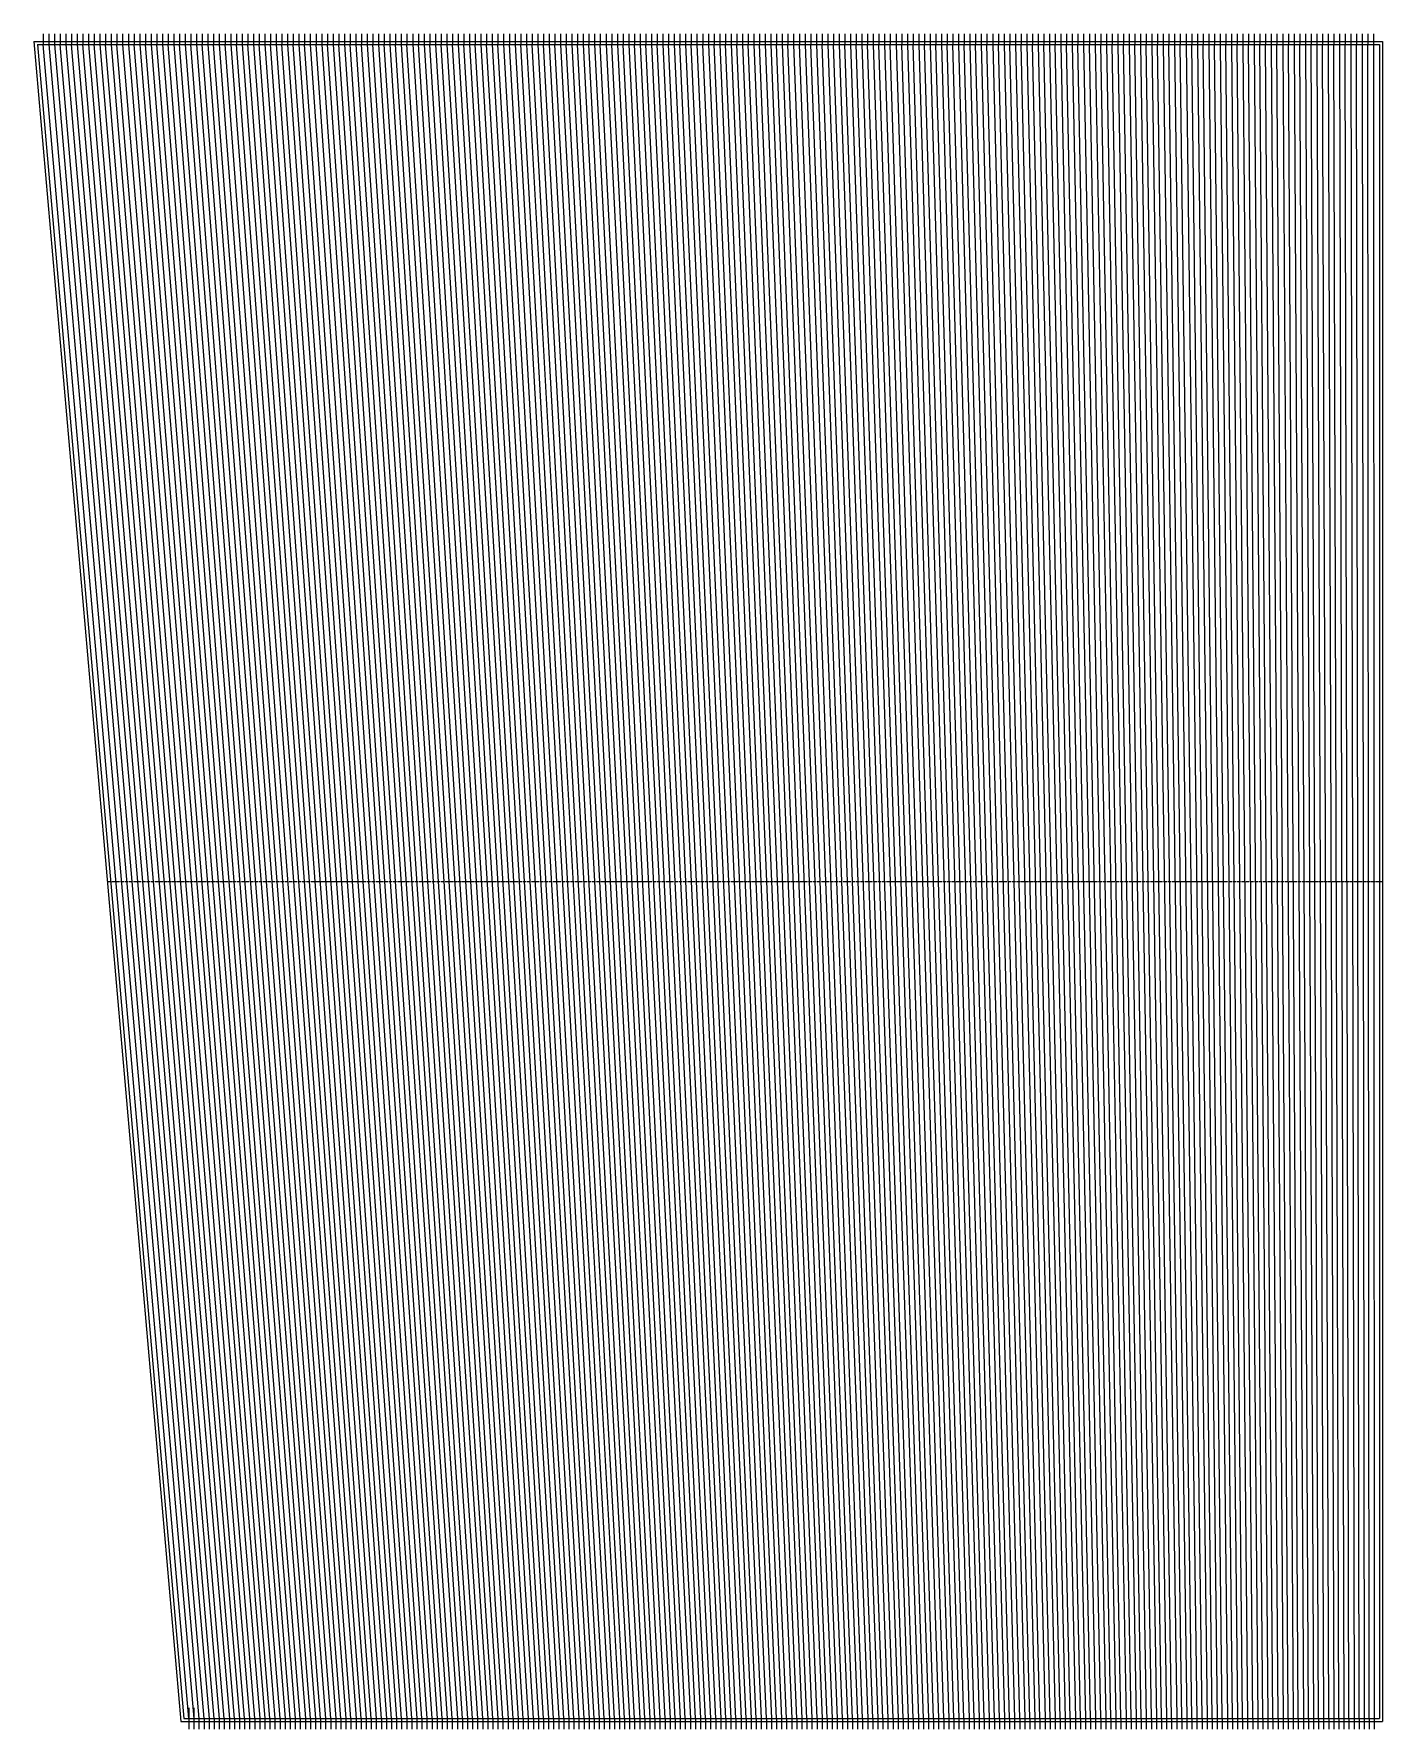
# Model space of a CAD drawing. Header units: millimetres. Extents: x -615 to 27787, y -21564 to 7677.
# Drawn here: x 8472 to 10841, y -21564 to -18588 of the extents above; entities that cross this region are included whole.
import ezdxf

# ---------------------------------------------------------------- set-up
doc = ezdxf.new("R2010")
doc.units = ezdxf.units.MM
doc.header["$LTSCALE"] = 0.25
doc.linetypes.add('ACAD_ISO04W100', pattern=[30, 24, -3, 0, -3])
for name, color, linetype in [('中心线', 5, 'ACAD_ISO04W100'), ('次轮廓线', 7, 'Continuous'), ('钢筋', 1, 'Continuous')]:
    doc.layers.add(name, color=color, linetype=linetype)

msp = doc.modelspace()

# ---------------------------------------------------------------- linework, layer by layer
for p, q in [((8488.25, -18588), (8488.25, -18606.63)), ((8498.23, -18588), (8498.23, -18606.63)), ((8508.22, -18588), (8508.22, -18606.63)), ((8518.2, -18588), (8518.2, -18606.63)), ((8528.18, -18588), (8528.18, -18606.63)), ((8538.17, -18588), (8538.17, -18606.63)), ((8548.15, -18588), (8548.15, -18606.63)), ((8558.14, -18588), (8558.14, -18606.63)), ((8568.12, -18588), (8568.12, -18606.63)), ((8578.11, -18588), (8578.11, -18606.63)), ((8588.09, -18588), (8588.09, -18606.63)), ((8598.08, -18588), (8598.08, -18606.63)), ((8608.06, -18588), (8608.06, -18606.63)), ((8618.05, -18588), (8618.05, -18606.63)), ((8628.03, -18588), (8628.03, -18606.63)), ((8638.02, -18588), (8638.02, -18606.63)), ((8648, -18588), (8648, -18606.63)), ((8657.99, -18588), (8657.99, -18606.63)), ((8667.97, -18588), (8667.97, -18606.63)), ((8677.95, -18588), (8677.95, -18606.63)), ((8687.94, -18588), (8687.94, -18606.63)), ((8697.92, -18588), (8697.92, -18606.63)), ((8707.91, -18588), (8707.91, -18606.63)), ((8717.89, -18588), (8717.89, -18606.63)), ((8727.88, -18588), (8727.88, -18606.63)), ((8737.86, -18588), (8737.86, -18606.63)), ((8747.85, -18588), (8747.85, -18606.63)), ((8757.83, -18588), (8757.83, -18606.63)), ((8767.82, -18588), (8767.82, -18606.63)), ((8777.8, -18588), (8777.8, -18606.63)), ((8787.79, -18588), (8787.79, -18606.63)), ((8797.77, -18588), (8797.77, -18606.63)), ((8807.75, -18588), (8807.75, -18606.63)), ((8817.74, -18588), (8817.74, -18606.63)), ((8827.72, -18588), (8827.72, -18606.63)), ((8837.71, -18588), (8837.71, -18606.63)), ((8847.69, -18588), (8847.69, -18606.63)), ((8857.68, -18588), (8857.68, -18606.63)), ((8867.66, -18588), (8867.66, -18606.63)), ((8877.65, -18588), (8877.65, -18606.63)), ((8887.63, -18588), (8887.63, -18606.63)), ((8897.62, -18588), (8897.62, -18606.63)), ((8907.6, -18588), (8907.6, -18606.63)), ((8917.59, -18588), (8917.59, -18606.63)), ((8927.57, -18588), (8927.57, -18606.63)), ((8937.56, -18588), (8937.56, -18606.63)), ((8947.54, -18588), (8947.54, -18606.63)), ((8957.52, -18588), (8957.52, -18606.63)), ((8967.51, -18588), (8967.51, -18606.63)), ((8977.49, -18588), (8977.49, -18606.63)), ((8987.48, -18588), (8987.48, -18606.63)), ((8997.46, -18588), (8997.46, -18606.63)), ((9007.45, -18588), (9007.45, -18606.63)), ((9017.43, -18588), (9017.43, -18606.63)), ((9027.42, -18588), (9027.42, -18606.63)), ((9037.4, -18588), (9037.4, -18606.63)), ((9047.39, -18588), (9047.39, -18606.63)), ((9057.37, -18588), (9057.37, -18606.63)), ((9067.36, -18588), (9067.36, -18606.63)), ((9077.34, -18588), (9077.34, -18606.63)), ((9087.33, -18588), (9087.33, -18606.63)), ((9097.31, -18588), (9097.31, -18606.63)), ((9107.29, -18588), (9107.29, -18606.63)), ((9117.28, -18588), (9117.28, -18606.63)), ((9127.26, -18588), (9127.26, -18606.63)), ((9137.25, -18588), (9137.25, -18606.63)), ((9147.23, -18588), (9147.23, -18606.63)), ((9157.22, -18588), (9157.22, -18606.63)), ((9167.2, -18588), (9167.2, -18606.63)), ((9177.19, -18588), (9177.19, -18606.63)), ((9187.17, -18588), (9187.17, -18606.63)), ((9197.16, -18588), (9197.16, -18606.63)), ((9207.14, -18588), (9207.14, -18606.63)), ((9217.13, -18588), (9217.13, -18606.63)), ((9227.11, -18588), (9227.11, -18606.63)), ((9237.09, -18588), (9237.09, -18606.63)), ((9247.08, -18588), (9247.08, -18606.63)), ((9257.06, -18588), (9257.06, -18606.63)), ((9267.05, -18588), (9267.05, -18606.63)), ((9277.03, -18588), (9277.03, -18606.63)), ((9287.02, -18588), (9287.02, -18606.63)), ((9297, -18588), (9297, -18606.63)), ((9306.99, -18588), (9306.99, -18606.63)), ((9316.97, -18588), (9316.97, -18606.63)), ((9326.96, -18588), (9326.96, -18606.63)), ((9336.94, -18588), (9336.94, -18606.63)), ((9346.93, -18588), (9346.93, -18606.63)), ((9356.91, -18588), (9356.91, -18606.63)), ((9366.9, -18588), (9366.9, -18606.63)), ((9376.88, -18588), (9376.88, -18606.63)), ((9386.86, -18588), (9386.86, -18606.63)), ((9396.85, -18588), (9396.85, -18606.63)), ((9406.83, -18588), (9406.83, -18606.63)), ((9416.82, -18588), (9416.82, -18606.63)), ((9426.8, -18588), (9426.8, -18606.63)), ((9436.79, -18588), (9436.79, -18606.63)), ((9446.77, -18588), (9446.77, -18606.63)), ((9456.76, -18588), (9456.76, -18606.63)), ((9466.74, -18588), (9466.74, -18606.63)), ((9476.73, -18588), (9476.73, -18606.63)), ((9486.71, -18588), (9486.71, -18606.63)), ((9496.7, -18588), (9496.7, -18606.63)), ((9506.68, -18588), (9506.68, -18606.63)), ((9516.66, -18588), (9516.66, -18606.63)), ((9526.65, -18588), (9526.65, -18606.63)), ((9536.63, -18588), (9536.63, -18606.63)), ((9546.62, -18588), (9546.62, -18606.63)), ((9556.6, -18588), (9556.6, -18606.63)), ((9566.59, -18588), (9566.59, -18606.63)), ((9576.57, -18588), (9576.57, -18606.63)), ((9586.56, -18588), (9586.56, -18606.63)), ((9596.54, -18588), (9596.54, -18606.63)), ((9606.53, -18588), (9606.53, -18606.63)), ((9616.51, -18588), (9616.51, -18606.63)), ((9626.5, -18588), (9626.5, -18606.63)), ((9636.48, -18588), (9636.48, -18606.63)), ((9646.47, -18588), (9646.47, -18606.63)), ((9656.45, -18588), (9656.45, -18606.63)), ((9666.43, -18588), (9666.43, -18606.63)), ((9676.42, -18588), (9676.42, -18606.63)), ((9686.4, -18588), (9686.4, -18606.63)), ((9696.39, -18588), (9696.39, -18606.63)), ((9706.37, -18588), (9706.37, -18606.63)), ((9716.36, -18588), (9716.36, -18606.63)), ((9726.34, -18588), (9726.34, -18606.63)), ((9736.33, -18588), (9736.33, -18606.63)), ((9746.31, -18588), (9746.31, -18606.63)), ((9756.3, -18588), (9756.3, -18606.63)), ((9766.28, -18588), (9766.28, -18606.63)), ((9776.27, -18588), (9776.27, -18606.63)), ((9786.25, -18588), (9786.25, -18606.63)), ((9796.23, -18588), (9796.23, -18606.63)), ((9806.22, -18588), (9806.22, -18606.63)), ((9816.2, -18588), (9816.2, -18606.63)), ((9826.19, -18588), (9826.19, -18606.63)), ((9836.17, -18588), (9836.17, -18606.63)), ((9846.16, -18588), (9846.16, -18606.63)), ((9856.14, -18588), (9856.14, -18606.63)), ((9866.13, -18588), (9866.13, -18606.63)), ((9876.11, -18588), (9876.11, -18606.63)), ((9886.1, -18588), (9886.1, -18606.63)), ((9896.08, -18588), (9896.08, -18606.63)), ((9906.07, -18588), (9906.07, -18606.63)), ((9916.05, -18588), (9916.05, -18606.63)), ((9926.04, -18588), (9926.04, -18606.63)), ((9936.02, -18588), (9936.02, -18606.63)), ((9946, -18588), (9946, -18606.63)), ((9955.99, -18588), (9955.99, -18606.63)), ((9965.97, -18588), (9965.97, -18606.63)), ((9975.96, -18588), (9975.96, -18606.63)), ((9985.94, -18588), (9985.94, -18606.63)), ((9995.93, -18588), (9995.93, -18606.63)), ((10005.91, -18588), (10005.91, -18606.63)), ((10015.9, -18588), (10015.9, -18606.63)), ((10025.88, -18588), (10025.88, -18606.63)), ((10035.87, -18588), (10035.87, -18606.63)), ((10045.85, -18588), (10045.85, -18606.63)), ((10055.84, -18588), (10055.84, -18606.63)), ((10065.82, -18588), (10065.82, -18606.63)), ((10075.8, -18588), (10075.8, -18606.63)), ((10085.79, -18588), (10085.79, -18606.63)), ((10095.77, -18588), (10095.77, -18606.63)), ((10105.76, -18588), (10105.76, -18606.63)), ((10115.74, -18588), (10115.74, -18606.63)), ((10125.73, -18588), (10125.73, -18606.63)), ((10135.71, -18588), (10135.71, -18606.63)), ((10145.7, -18588), (10145.7, -18606.63)), ((10155.68, -18588), (10155.68, -18606.63)), ((10165.67, -18588), (10165.67, -18606.63)), ((10175.65, -18588), (10175.65, -18606.63)), ((10185.64, -18588), (10185.64, -18606.63)), ((10195.62, -18588), (10195.62, -18606.63)), ((10205.61, -18588), (10205.61, -18606.63)), ((10215.59, -18588), (10215.59, -18606.63)), ((10225.57, -18588), (10225.57, -18606.63)), ((10235.56, -18588), (10235.56, -18606.63)), ((10245.54, -18588), (10245.54, -18606.63)), ((10255.53, -18588), (10255.53, -18606.63)), ((10265.51, -18588), (10265.51, -18606.63)), ((10275.5, -18588), (10275.5, -18606.63)), ((10285.48, -18588), (10285.48, -18606.63)), ((10295.47, -18588), (10295.47, -18606.63)), ((10305.45, -18588), (10305.45, -18606.63)), ((10315.44, -18588), (10315.44, -18606.63)), ((10325.42, -18588), (10325.42, -18606.63)), ((10335.41, -18588), (10335.41, -18606.63)), ((10345.39, -18588), (10345.39, -18606.63)), ((10355.37, -18588), (10355.37, -18606.63)), ((10365.36, -18588), (10365.36, -18606.63)), ((10375.34, -18588), (10375.34, -18606.63)), ((10385.33, -18588), (10385.33, -18606.63)), ((10395.31, -18588), (10395.31, -18606.63)), ((10405.3, -18588), (10405.3, -18606.63)), ((10415.28, -18588), (10415.28, -18606.63)), ((10425.27, -18588), (10425.27, -18606.63)), ((10435.25, -18588), (10435.25, -18606.63)), ((10445.24, -18588), (10445.24, -18606.63)), ((10455.22, -18588), (10455.22, -18606.63)), ((10465.21, -18588), (10465.21, -18606.63)), ((10475.19, -18588), (10475.19, -18606.63)), ((10485.18, -18588), (10485.18, -18606.63)), ((10495.16, -18588), (10495.16, -18606.63)), ((10505.14, -18588), (10505.14, -18606.63)), ((10515.13, -18588), (10515.13, -18606.63)), ((10525.11, -18588), (10525.11, -18606.63)), ((10535.1, -18588), (10535.1, -18606.63)), ((10545.08, -18588), (10545.08, -18606.63)), ((10555.07, -18588), (10555.07, -18606.63)), ((10565.05, -18588), (10565.05, -18606.63)), ((10575.04, -18588), (10575.04, -18606.63)), ((10585.02, -18588), (10585.02, -18606.63)), ((10595.01, -18588), (10595.01, -18606.63)), ((10604.99, -18588), (10604.99, -18606.63)), ((10614.98, -18588), (10614.98, -18606.63)), ((10624.96, -18588), (10624.96, -18606.63)), ((10634.95, -18588), (10634.95, -18606.63)), ((10644.93, -18588), (10644.93, -18606.63)), ((10654.91, -18588), (10654.91, -18606.63)), ((10664.9, -18588), (10664.9, -18606.63)), ((10674.88, -18588), (10674.88, -18606.63)), ((10684.87, -18588), (10684.87, -18606.63)), ((10694.85, -18588), (10694.85, -18606.63)), ((10704.84, -18588), (10704.84, -18606.63)), ((10714.82, -18588), (10714.82, -18606.63)), ((10724.81, -18588), (10724.81, -18606.63)), ((10734.79, -18588), (10734.79, -18606.63)), ((10744.78, -18588), (10744.78, -18606.63)), ((10754.76, -18588), (10754.76, -18606.63)), ((10764.75, -18588), (10764.75, -18606.63)), ((10774.73, -18588), (10774.73, -18606.63)), ((10784.71, -18588), (10784.71, -18606.63)), ((10794.7, -18588), (10794.7, -18606.63)), ((10804.68, -18588), (10804.68, -18606.63)), ((10814.67, -18588), (10814.67, -18606.63)), ((10824.65, -18588), (10824.65, -18606.63)), ((10840.22, -18601.05), (10840.22, -21551.05)), ((8744.27, -21526.84), (8744.27, -21564.1)), ((8753.17, -21526.84), (8753.17, -21564.1)), ((8762.06, -21545.47), (8762.06, -21564.1)), ((8770.96, -21545.47), (8770.96, -21564.1)), ((8779.85, -21545.47), (8779.85, -21564.1)), ((8788.75, -21545.47), (8788.75, -21564.1)), ((8797.64, -21545.47), (8797.64, -21564.1)), ((8806.54, -21545.47), (8806.54, -21564.1)), ((8815.43, -21545.47), (8815.43, -21564.1)), ((8824.33, -21545.47), (8824.33, -21564.1)), ((8833.22, -21545.47), (8833.22, -21564.1)), ((8842.12, -21545.47), (8842.12, -21564.1)), ((8851.01, -21545.47), (8851.01, -21564.1)), ((8859.91, -21545.47), (8859.91, -21564.1)), ((8868.8, -21545.47), (8868.8, -21564.1)), ((8877.7, -21545.47), (8877.7, -21564.1)), ((8886.59, -21545.47), (8886.59, -21564.1)), ((8895.49, -21545.47), (8895.49, -21564.1)), ((8904.39, -21545.47), (8904.39, -21564.1)), ((8913.28, -21545.47), (8913.28, -21564.1)), ((8922.18, -21545.47), (8922.18, -21564.1)), ((8931.07, -21545.47), (8931.07, -21564.1)), ((8939.97, -21545.47), (8939.97, -21564.1)), ((8948.86, -21545.47), (8948.86, -21564.1)), ((8957.76, -21545.47), (8957.76, -21564.1)), ((8966.65, -21545.47), (8966.65, -21564.1)), ((8975.55, -21545.47), (8975.55, -21564.1)), ((8984.44, -21545.47), (8984.44, -21564.1)), ((8993.34, -21545.47), (8993.34, -21564.1)), ((9002.23, -21545.47), (9002.23, -21564.1)), ((9011.13, -21545.47), (9011.13, -21564.1)), ((9020.02, -21545.47), (9020.02, -21564.1)), ((9028.92, -21545.47), (9028.92, -21564.1)), ((9037.81, -21545.47), (9037.81, -21564.1)), ((9046.71, -21545.47), (9046.71, -21564.1)), ((9055.6, -21545.47), (9055.6, -21564.1)), ((9064.5, -21545.47), (9064.5, -21564.1)), ((9073.39, -21545.47), (9073.39, -21564.1)), ((9082.29, -21545.47), (9082.29, -21564.1)), ((9091.18, -21545.47), (9091.18, -21564.1)), ((9100.08, -21545.47), (9100.08, -21564.1)), ((9108.97, -21545.47), (9108.97, -21564.1)), ((9117.87, -21545.47), (9117.87, -21564.1)), ((9126.76, -21545.47), (9126.76, -21564.1)), ((9135.66, -21545.47), (9135.66, -21564.1)), ((9144.55, -21545.47), (9144.55, -21564.1)), ((9153.45, -21545.47), (9153.45, -21564.1)), ((9162.35, -21545.47), (9162.35, -21564.1)), ((9171.24, -21545.47), (9171.24, -21564.1)), ((9180.14, -21545.47), (9180.14, -21564.1)), ((9189.03, -21545.47), (9189.03, -21564.1)), ((9197.93, -21545.47), (9197.93, -21564.1)), ((9206.82, -21545.47), (9206.82, -21564.1)), ((9215.72, -21545.47), (9215.72, -21564.1)), ((9224.61, -21545.47), (9224.61, -21564.1)), ((9233.51, -21545.47), (9233.51, -21564.1)), ((9242.4, -21545.47), (9242.4, -21564.1)), ((9251.3, -21545.47), (9251.3, -21564.1)), ((9260.19, -21545.47), (9260.19, -21564.1)), ((9269.09, -21545.47), (9269.09, -21564.1)), ((9277.98, -21545.47), (9277.98, -21564.1)), ((9286.88, -21545.47), (9286.88, -21564.1)), ((9295.77, -21545.47), (9295.77, -21564.1)), ((9304.67, -21545.47), (9304.67, -21564.1)), ((9313.56, -21545.47), (9313.56, -21564.1)), ((9322.46, -21545.47), (9322.46, -21564.1)), ((9331.35, -21545.47), (9331.35, -21564.1)), ((9340.25, -21545.47), (9340.25, -21564.1)), ((9349.14, -21545.47), (9349.14, -21564.1)), ((9358.04, -21545.47), (9358.04, -21564.1)), ((9366.93, -21545.47), (9366.93, -21564.1)), ((9375.83, -21545.47), (9375.83, -21564.1)), ((9384.72, -21545.47), (9384.72, -21564.1)), ((9393.62, -21545.47), (9393.62, -21564.1)), ((9402.51, -21545.47), (9402.51, -21564.1)), ((9411.41, -21545.47), (9411.41, -21564.1)), ((9420.31, -21545.47), (9420.31, -21564.1)), ((9429.2, -21545.47), (9429.2, -21564.1)), ((9438.1, -21545.47), (9438.1, -21564.1)), ((9446.99, -21545.47), (9446.99, -21564.1)), ((9455.89, -21545.47), (9455.89, -21564.1)), ((9464.78, -21545.47), (9464.78, -21564.1)), ((9473.68, -21545.47), (9473.68, -21564.1)), ((9482.57, -21545.47), (9482.57, -21564.1)), ((9491.47, -21545.47), (9491.47, -21564.1)), ((9500.36, -21545.47), (9500.36, -21564.1)), ((9509.26, -21545.47), (9509.26, -21564.1)), ((9518.15, -21545.47), (9518.15, -21564.1)), ((9527.05, -21545.47), (9527.05, -21564.1)), ((9535.94, -21545.47), (9535.94, -21564.1)), ((9544.84, -21545.47), (9544.84, -21564.1)), ((9553.73, -21545.47), (9553.73, -21564.1)), ((9562.63, -21545.47), (9562.63, -21564.1)), ((9571.52, -21545.47), (9571.52, -21564.1)), ((9580.42, -21545.47), (9580.42, -21564.1)), ((9589.31, -21545.47), (9589.31, -21564.1)), ((9598.21, -21545.47), (9598.21, -21564.1)), ((9607.1, -21545.47), (9607.1, -21564.1)), ((9616, -21545.47), (9616, -21564.1)), ((9624.89, -21545.47), (9624.89, -21564.1)), ((9633.79, -21545.47), (9633.79, -21564.1)), ((9642.68, -21545.47), (9642.68, -21564.1)), ((9651.58, -21545.47), (9651.58, -21564.1)), ((9660.47, -21545.47), (9660.47, -21564.1)), ((9669.37, -21545.47), (9669.37, -21564.1)), ((9678.27, -21545.47), (9678.27, -21564.1)), ((9687.16, -21545.47), (9687.16, -21564.1)), ((9696.06, -21545.47), (9696.06, -21564.1)), ((9704.95, -21545.47), (9704.95, -21564.1)), ((9713.85, -21545.47), (9713.85, -21564.1)), ((9722.74, -21545.47), (9722.74, -21564.1)), ((9731.64, -21545.47), (9731.64, -21564.1)), ((9740.53, -21545.47), (9740.53, -21564.1)), ((9749.43, -21545.47), (9749.43, -21564.1)), ((9758.32, -21545.47), (9758.32, -21564.1)), ((9767.22, -21545.47), (9767.22, -21564.1)), ((9776.11, -21545.47), (9776.11, -21564.1)), ((9785.01, -21545.47), (9785.01, -21564.1)), ((9793.9, -21545.47), (9793.9, -21564.1)), ((9802.8, -21545.47), (9802.8, -21564.1)), ((9811.69, -21545.47), (9811.69, -21564.1)), ((9820.59, -21545.47), (9820.59, -21564.1)), ((9829.48, -21545.47), (9829.48, -21564.1)), ((9838.38, -21545.47), (9838.38, -21564.1)), ((9847.27, -21545.47), (9847.27, -21564.1)), ((9856.17, -21545.47), (9856.17, -21564.1)), ((9865.06, -21545.47), (9865.06, -21564.1)), ((9873.96, -21545.47), (9873.96, -21564.1)), ((9882.85, -21545.47), (9882.85, -21564.1)), ((9891.75, -21545.47), (9891.75, -21564.1)), ((9900.64, -21545.47), (9900.64, -21564.1)), ((9909.54, -21545.47), (9909.54, -21564.1)), ((9918.44, -21545.47), (9918.44, -21564.1)), ((9927.33, -21545.47), (9927.33, -21564.1)), ((9936.23, -21545.47), (9936.23, -21564.1)), ((9945.12, -21545.47), (9945.12, -21564.1)), ((9954.02, -21545.47), (9954.02, -21564.1)), ((9962.91, -21545.47), (9962.91, -21564.1)), ((9971.81, -21545.47), (9971.81, -21564.1)), ((9980.7, -21545.47), (9980.7, -21564.1)), ((9989.6, -21545.47), (9989.6, -21564.1)), ((9998.49, -21545.47), (9998.49, -21564.1)), ((10007.39, -21545.47), (10007.39, -21564.1)), ((10016.28, -21545.47), (10016.28, -21564.1)), ((10025.18, -21545.47), (10025.18, -21564.1)), ((10034.07, -21545.47), (10034.07, -21564.1)), ((10042.97, -21545.47), (10042.97, -21564.1)), ((10051.86, -21545.47), (10051.86, -21564.1)), ((10060.76, -21545.47), (10060.76, -21564.1)), ((10069.65, -21545.47), (10069.65, -21564.1)), ((10078.55, -21545.47), (10078.55, -21564.1)), ((10087.44, -21545.47), (10087.44, -21564.1)), ((10096.34, -21545.47), (10096.34, -21564.1)), ((10105.23, -21545.47), (10105.23, -21564.1)), ((10114.13, -21545.47), (10114.13, -21564.1)), ((10123.02, -21545.47), (10123.02, -21564.1)), ((10131.92, -21545.47), (10131.92, -21564.1)), ((10140.81, -21545.47), (10140.81, -21564.1)), ((10149.71, -21545.47), (10149.71, -21564.1)), ((10158.6, -21545.47), (10158.6, -21564.1)), ((10167.5, -21545.47), (10167.5, -21564.1)), ((10176.4, -21545.47), (10176.4, -21564.1)), ((10185.29, -21545.47), (10185.29, -21564.1)), ((10194.19, -21545.47), (10194.19, -21564.1)), ((10203.08, -21545.47), (10203.08, -21564.1)), ((10211.98, -21545.47), (10211.98, -21564.1)), ((10220.87, -21545.47), (10220.87, -21564.1)), ((10229.77, -21545.47), (10229.77, -21564.1)), ((10238.66, -21545.47), (10238.66, -21564.1)), ((10247.56, -21545.47), (10247.56, -21564.1)), ((10256.45, -21545.47), (10256.45, -21564.1)), ((10265.35, -21545.47), (10265.35, -21564.1)), ((10274.24, -21545.47), (10274.24, -21564.1)), ((10283.14, -21545.47), (10283.14, -21564.1)), ((10292.03, -21545.47), (10292.03, -21564.1)), ((10300.93, -21545.47), (10300.93, -21564.1)), ((10309.82, -21545.47), (10309.82, -21564.1)), ((10318.72, -21545.47), (10318.72, -21564.1)), ((10327.61, -21545.47), (10327.61, -21564.1)), ((10336.51, -21545.47), (10336.51, -21564.1)), ((10345.4, -21545.47), (10345.4, -21564.1)), ((10354.3, -21545.47), (10354.3, -21564.1)), ((10363.19, -21545.47), (10363.19, -21564.1)), ((10372.09, -21545.47), (10372.09, -21564.1)), ((10380.98, -21545.47), (10380.98, -21564.1)), ((10389.88, -21545.47), (10389.88, -21564.1)), ((10398.77, -21545.47), (10398.77, -21564.1)), ((10407.67, -21545.47), (10407.67, -21564.1)), ((10416.56, -21545.47), (10416.56, -21564.1)), ((10425.46, -21545.47), (10425.46, -21564.1)), ((10434.36, -21545.47), (10434.36, -21564.1)), ((10443.25, -21545.47), (10443.25, -21564.1)), ((10452.15, -21545.47), (10452.15, -21564.1)), ((10461.04, -21545.47), (10461.04, -21564.1)), ((10469.94, -21545.47), (10469.94, -21564.1)), ((10478.83, -21545.47), (10478.83, -21564.1)), ((10487.73, -21545.47), (10487.73, -21564.1)), ((10496.62, -21545.47), (10496.62, -21564.1)), ((10505.52, -21545.47), (10505.52, -21564.1)), ((10514.41, -21545.47), (10514.41, -21564.1)), ((10523.31, -21545.47), (10523.31, -21564.1)), ((10532.2, -21545.47), (10532.2, -21564.1)), ((10541.1, -21545.47), (10541.1, -21564.1)), ((10549.99, -21545.47), (10549.99, -21564.1)), ((10558.89, -21545.47), (10558.89, -21564.1)), ((10567.78, -21545.47), (10567.78, -21564.1)), ((10576.68, -21545.47), (10576.68, -21564.1)), ((10585.57, -21545.47), (10585.57, -21564.1)), ((10594.47, -21545.47), (10594.47, -21564.1)), ((10603.36, -21545.47), (10603.36, -21564.1)), ((10612.26, -21545.47), (10612.26, -21564.1)), ((10621.15, -21545.47), (10621.15, -21564.1)), ((10630.05, -21545.47), (10630.05, -21564.1)), ((10638.94, -21545.47), (10638.94, -21564.1)), ((10647.84, -21545.47), (10647.84, -21564.1)), ((10656.73, -21545.47), (10656.73, -21564.1)), ((10665.63, -21545.47), (10665.63, -21564.1)), ((10674.52, -21545.47), (10674.52, -21564.1)), ((10683.42, -21545.47), (10683.42, -21564.1)), ((10692.32, -21545.47), (10692.32, -21564.1)), ((10701.21, -21545.47), (10701.21, -21564.1)), ((10710.11, -21545.47), (10710.11, -21564.1)), ((10719, -21545.47), (10719, -21564.1)), ((10727.9, -21545.47), (10727.9, -21564.1)), ((10736.79, -21545.47), (10736.79, -21564.1)), ((10745.69, -21545.47), (10745.69, -21564.1)), ((10754.58, -21545.47), (10754.58, -21564.1)), ((10763.48, -21545.47), (10763.48, -21564.1)), ((10772.37, -21545.47), (10772.37, -21564.1)), ((10781.27, -21545.47), (10781.27, -21564.1)), ((10790.16, -21545.47), (10790.16, -21564.1)), ((10799.06, -21545.47), (10799.06, -21564.1)), ((10807.95, -21545.47), (10807.95, -21564.1)), ((10816.85, -21545.47), (10816.85, -21564.1)), ((10825.74, -21545.47), (10825.74, -21564.1))]:
    msp.add_line(p, q)
at = {"layer": '中心线'}
msp.add_line((8601.22, -20076.05), (10841.22, -20076.05), dxfattribs=at)
at = {"layer": '次轮廓线'}
for p, q in [((8472.17, -18601.05), (8730.26, -21551.05)), ((8472.17, -18601.05), (10840.22, -18601.05)), ((8730.26, -21551.05), (10840.22, -21551.05))]:
    msp.add_line(p, q, dxfattribs=at)
at = {"layer": '钢筋'}
for p, q in [((8478.26, -18606.63), (8735.38, -21545.47)), ((8478.26, -18606.63), (10834.64, -18606.63)), ((8744.27, -21545.47), (8488.25, -18606.63)), ((8498.23, -18606.63), (8753.17, -21545.47)), ((8508.22, -18606.63), (8762.06, -21545.47)), ((8770.96, -21545.47), (8518.2, -18606.63)), ((8528.18, -18606.63), (8779.85, -21545.47)), ((8788.75, -21545.47), (8538.17, -18606.63)), ((8548.15, -18606.63), (8797.64, -21545.47)), ((8806.54, -21545.47), (8558.14, -18606.63)), ((8568.12, -18606.63), (8815.43, -21545.47)), ((8824.33, -21545.47), (8578.11, -18606.63)), ((8588.09, -18606.63), (8833.22, -21545.47)), ((8842.12, -21545.47), (8598.08, -18606.63)), ((8608.06, -18606.63), (8851.01, -21545.47)), ((8859.91, -21545.47), (8618.05, -18606.63)), ((8628.03, -18606.63), (8868.8, -21545.47)), ((8638.02, -18606.63), (8877.7, -21545.47)), ((8886.59, -21545.47), (8648, -18606.63)), ((8657.99, -18606.63), (8895.49, -21545.47)), ((8904.39, -21545.47), (8667.97, -18606.63)), ((8677.95, -18606.63), (8913.28, -21545.47)), ((8922.18, -21545.47), (8687.94, -18606.63)), ((8697.92, -18606.63), (8931.07, -21545.47)), ((8939.97, -21545.47), (8707.91, -18606.63)), ((8717.89, -18606.63), (8948.86, -21545.47)), ((8957.76, -21545.47), (8727.88, -18606.63)), ((8737.86, -18606.63), (8966.65, -21545.47)), ((8975.55, -21545.47), (8747.85, -18606.63)), ((8757.83, -18606.63), (8984.44, -21545.47)), ((8993.34, -21545.47), (8767.82, -18606.63)), ((8777.8, -18606.63), (9002.23, -21545.47)), ((9011.13, -21545.47), (8787.79, -18606.63)), ((8797.77, -18606.63), (9020.02, -21545.47)), ((9028.92, -21545.47), (8807.75, -18606.63)), ((8817.74, -18606.63), (9037.81, -21545.47)), ((9046.71, -21545.47), (8827.72, -18606.63)), ((8837.71, -18606.63), (9055.6, -21545.47)), ((9064.5, -21545.47), (8847.69, -18606.63)), ((8857.68, -18606.63), (9073.39, -21545.47)), ((9082.29, -21545.47), (8867.66, -18606.63)), ((8877.65, -18606.63), (9091.18, -21545.47)), ((9100.08, -21545.47), (8887.63, -18606.63)), ((8897.62, -18606.63), (9108.97, -21545.47)), ((9117.87, -21545.47), (8907.6, -18606.63)), ((8917.59, -18606.63), (9126.76, -21545.47)), ((9135.66, -21545.47), (8927.57, -18606.63)), ((8937.56, -18606.63), (9144.55, -21545.47)), ((9153.45, -21545.47), (8947.54, -18606.63)), ((8957.52, -18606.63), (9162.35, -21545.47)), ((9171.24, -21545.47), (8967.51, -18606.63)), ((8977.49, -18606.63), (9180.14, -21545.47)), ((9189.03, -21545.47), (8987.48, -18606.63)), ((8997.46, -18606.63), (9197.93, -21545.47)), ((9206.82, -21545.47), (9007.45, -18606.63)), ((9017.43, -18606.63), (9215.72, -21545.47)), ((9224.61, -21545.47), (9027.42, -18606.63)), ((9037.4, -18606.63), (9233.51, -21545.47)), ((9242.4, -21545.47), (9047.39, -18606.63)), ((9057.37, -18606.63), (9251.3, -21545.47)), ((9260.19, -21545.47), (9067.36, -18606.63)), ((9077.34, -18606.63), (9269.09, -21545.47)), ((9277.98, -21545.47), (9087.33, -18606.63)), ((9097.31, -18606.63), (9286.88, -21545.47)), ((9295.77, -21545.47), (9107.29, -18606.63)), ((9117.28, -18606.63), (9304.67, -21545.47)), ((9313.56, -21545.47), (9127.26, -18606.63)), ((9137.25, -18606.63), (9322.46, -21545.47)), ((9331.35, -21545.47), (9147.23, -18606.63)), ((9157.22, -18606.63), (9340.25, -21545.47)), ((9349.14, -21545.47), (9167.2, -18606.63)), ((9177.19, -18606.63), (9358.04, -21545.47)), ((9366.93, -21545.47), (9187.17, -18606.63)), ((9197.16, -18606.63), (9375.83, -21545.47)), ((9384.72, -21545.47), (9207.14, -18606.63)), ((9217.13, -18606.63), (9393.62, -21545.47)), ((9402.51, -21545.47), (9227.11, -18606.63)), ((9237.09, -18606.63), (9411.41, -21545.47)), ((9420.31, -21545.47), (9247.08, -18606.63)), ((9257.06, -18606.63), (9429.2, -21545.47)), ((9438.1, -21545.47), (9267.05, -18606.63)), ((9277.03, -18606.63), (9446.99, -21545.47)), ((9455.89, -21545.47), (9287.02, -18606.63)), ((9297, -18606.63), (9464.78, -21545.47)), ((9473.68, -21545.47), (9306.99, -18606.63)), ((9316.97, -18606.63), (9482.57, -21545.47)), ((9491.47, -21545.47), (9326.96, -18606.63)), ((9336.94, -18606.63), (9500.36, -21545.47)), ((9509.26, -21545.47), (9346.93, -18606.63)), ((9356.91, -18606.63), (9518.15, -21545.47)), ((9527.05, -21545.47), (9366.9, -18606.63)), ((9376.88, -18606.63), (9535.94, -21545.47)), ((9544.84, -21545.47), (9386.86, -18606.63)), ((9396.85, -18606.63), (9553.73, -21545.47)), ((9562.63, -21545.47), (9406.83, -18606.63)), ((9416.82, -18606.63), (9571.52, -21545.47)), ((9580.42, -21545.47), (9426.8, -18606.63)), ((9436.79, -18606.63), (9589.31, -21545.47)), ((9598.21, -21545.47), (9446.77, -18606.63)), ((9456.76, -18606.63), (9607.1, -21545.47)), ((9616, -21545.47), (9466.74, -18606.63)), ((9476.73, -18606.63), (9624.89, -21545.47)), ((9633.79, -21545.47), (9486.71, -18606.63)), ((9496.7, -18606.63), (9642.68, -21545.47)), ((9651.58, -21545.47), (9506.68, -18606.63)), ((9516.66, -18606.63), (9660.47, -21545.47)), ((9669.37, -21545.47), (9526.65, -18606.63)), ((9536.63, -18606.63), (9678.27, -21545.47)), ((9687.16, -21545.47), (9546.62, -18606.63)), ((9556.6, -18606.63), (9696.06, -21545.47)), ((9704.95, -21545.47), (9566.59, -18606.63)), ((9576.57, -18606.63), (9713.85, -21545.47)), ((9722.74, -21545.47), (9586.56, -18606.63)), ((9596.54, -18606.63), (9731.64, -21545.47)), ((9740.53, -21545.47), (9606.53, -18606.63)), ((9616.51, -18606.63), (9749.43, -21545.47)), ((9758.32, -21545.47), (9626.5, -18606.63)), ((9636.48, -18606.63), (9767.22, -21545.47)), ((9776.11, -21545.47), (9646.47, -18606.63)), ((9656.45, -18606.63), (9785.01, -21545.47)), ((9793.9, -21545.47), (9666.43, -18606.63)), ((9676.42, -18606.63), (9802.8, -21545.47)), ((9811.69, -21545.47), (9686.4, -18606.63)), ((9696.39, -18606.63), (9820.59, -21545.47)), ((9829.48, -21545.47), (9706.37, -18606.63)), ((9716.36, -18606.63), (9838.38, -21545.47)), ((9847.27, -21545.47), (9726.34, -18606.63)), ((9736.33, -18606.63), (9856.17, -21545.47)), ((9865.06, -21545.47), (9746.31, -18606.63)), ((9756.3, -18606.63), (9873.96, -21545.47)), ((9766.28, -18606.63), (9882.85, -21545.47)), ((9891.75, -21545.47), (9776.27, -18606.63)), ((9786.25, -18606.63), (9900.64, -21545.47)), ((9909.54, -21545.47), (9796.23, -18606.63)), ((9806.22, -18606.63), (9918.44, -21545.47)), ((9927.33, -21545.47), (9816.2, -18606.63)), ((9826.19, -18606.63), (9936.23, -21545.47)), ((9945.12, -21545.47), (9836.17, -18606.63)), ((9846.16, -18606.63), (9954.02, -21545.47)), ((9962.91, -21545.47), (9856.14, -18606.63)), ((9866.13, -18606.63), (9971.81, -21545.47)), ((9980.7, -21545.47), (9876.11, -18606.63)), ((9886.1, -18606.63), (9989.6, -21545.47)), ((9998.49, -21545.47), (9896.08, -18606.63)), ((9906.07, -18606.63), (10007.39, -21545.47)), ((10016.28, -21545.47), (9916.05, -18606.63)), ((9926.04, -18606.63), (10025.18, -21545.47)), ((10034.07, -21545.47), (9936.02, -18606.63)), ((9946, -18606.63), (10042.97, -21545.47)), ((10051.86, -21545.47), (9955.99, -18606.63)), ((9965.97, -18606.63), (10060.76, -21545.47)), ((10069.65, -21545.47), (9975.96, -18606.63)), ((9985.94, -18606.63), (10078.55, -21545.47)), ((10087.44, -21545.47), (9995.93, -18606.63)), ((10005.91, -18606.63), (10096.34, -21545.47)), ((10105.23, -21545.47), (10015.9, -18606.63)), ((10025.88, -18606.63), (10114.13, -21545.47)), ((10123.02, -21545.47), (10035.87, -18606.63)), ((10045.85, -18606.63), (10131.92, -21545.47)), ((10140.81, -21545.47), (10055.84, -18606.63)), ((10065.82, -18606.63), (10149.71, -21545.47)), ((10158.6, -21545.47), (10075.8, -18606.63)), ((10167.5, -21545.47), (10085.79, -18606.63)), ((10095.77, -18606.63), (10176.4, -21545.47)), ((10185.29, -21545.47), (10105.76, -18606.63)), ((10115.74, -18606.63), (10194.19, -21545.47)), ((10203.08, -21545.47), (10125.73, -18606.63)), ((10135.71, -18606.63), (10211.98, -21545.47)), ((10220.87, -21545.47), (10145.7, -18606.63)), ((10155.68, -18606.63), (10229.77, -21545.47)), ((10238.66, -21545.47), (10165.67, -18606.63)), ((10175.65, -18606.63), (10247.56, -21545.47)), ((10256.45, -21545.47), (10185.64, -18606.63)), ((10195.62, -18606.63), (10265.35, -21545.47)), ((10274.24, -21545.47), (10205.61, -18606.63)), ((10215.59, -18606.63), (10283.14, -21545.47)), ((10292.03, -21545.47), (10225.57, -18606.63)), ((10235.56, -18606.63), (10300.93, -21545.47)), ((10309.82, -21545.47), (10245.54, -18606.63)), ((10255.53, -18606.63), (10318.72, -21545.47)), ((10327.61, -21545.47), (10265.51, -18606.63)), ((10275.5, -18606.63), (10336.51, -21545.47)), ((10345.4, -21545.47), (10285.48, -18606.63)), ((10295.47, -18606.63), (10354.3, -21545.47)), ((10363.19, -21545.47), (10305.45, -18606.63)), ((10315.44, -18606.63), (10372.09, -21545.47)), ((10380.98, -21545.47), (10325.42, -18606.63)), ((10335.41, -18606.63), (10389.88, -21545.47)), ((10398.77, -21545.47), (10345.39, -18606.63)), ((10355.37, -18606.63), (10407.67, -21545.47)), ((10416.56, -21545.47), (10365.36, -18606.63)), ((10375.34, -18606.63), (10425.46, -21545.47)), ((10434.36, -21545.47), (10385.33, -18606.63)), ((10395.31, -18606.63), (10443.25, -21545.47)), ((10452.15, -21545.47), (10405.3, -18606.63)), ((10415.28, -18606.63), (10461.04, -21545.47)), ((10469.94, -21545.47), (10425.27, -18606.63)), ((10435.25, -18606.63), (10478.83, -21545.47)), ((10487.73, -21545.47), (10445.24, -18606.63)), ((10455.22, -18606.63), (10496.62, -21545.47)), ((10505.52, -21545.47), (10465.21, -18606.63)), ((10475.19, -18606.63), (10514.41, -21545.47)), ((10523.31, -21545.47), (10485.18, -18606.63)), ((10495.16, -18606.63), (10532.2, -21545.47)), ((10541.1, -21545.47), (10505.14, -18606.63)), ((10515.13, -18606.63), (10549.99, -21545.47)), ((10558.89, -21545.47), (10525.11, -18606.63)), ((10535.1, -18606.63), (10567.78, -21545.47)), ((10576.68, -21545.47), (10545.08, -18606.63)), ((10555.07, -18606.63), (10585.57, -21545.47)), ((10594.47, -21545.47), (10565.05, -18606.63)), ((10575.04, -18606.63), (10603.36, -21545.47)), ((10612.26, -21545.47), (10585.02, -18606.63)), ((10595.01, -18606.63), (10621.15, -21545.47)), ((10630.05, -21545.47), (10604.99, -18606.63)), ((10614.98, -18606.63), (10638.94, -21545.47)), ((10647.84, -21545.47), (10624.96, -18606.63)), ((10656.73, -21545.47), (10634.95, -18606.63)), ((10644.93, -18606.63), (10665.63, -21545.47)), ((10674.52, -21545.47), (10654.91, -18606.63)), ((10664.9, -18606.63), (10683.42, -21545.47)), ((10692.32, -21545.47), (10674.88, -18606.63)), ((10684.87, -18606.63), (10701.21, -21545.47)), ((10710.11, -21545.47), (10694.85, -18606.63)), ((10704.84, -18606.63), (10719, -21545.47)), ((10727.9, -21545.47), (10714.82, -18606.63)), ((10724.81, -18606.63), (10736.79, -21545.47)), ((10745.69, -21545.47), (10734.79, -18606.63)), ((10744.78, -18606.63), (10754.58, -21545.47)), ((10763.48, -21545.47), (10754.76, -18606.63)), ((10764.75, -18606.63), (10772.37, -21545.47)), ((10781.27, -21545.47), (10774.73, -18606.63)), ((10784.71, -18606.63), (10790.16, -21545.47)), ((10799.06, -21545.47), (10794.7, -18606.63)), ((10804.68, -18606.63), (10807.95, -21545.47)), ((10816.85, -21545.47), (10814.67, -18606.63)), ((10824.65, -18606.63), (10825.74, -21545.47)), ((10834.64, -18606.63), (10834.64, -21545.47)), ((8735.38, -21545.47), (10834.64, -21545.47))]:
    msp.add_line(p, q, dxfattribs=at)

doc.saveas('drawing.dxf')
